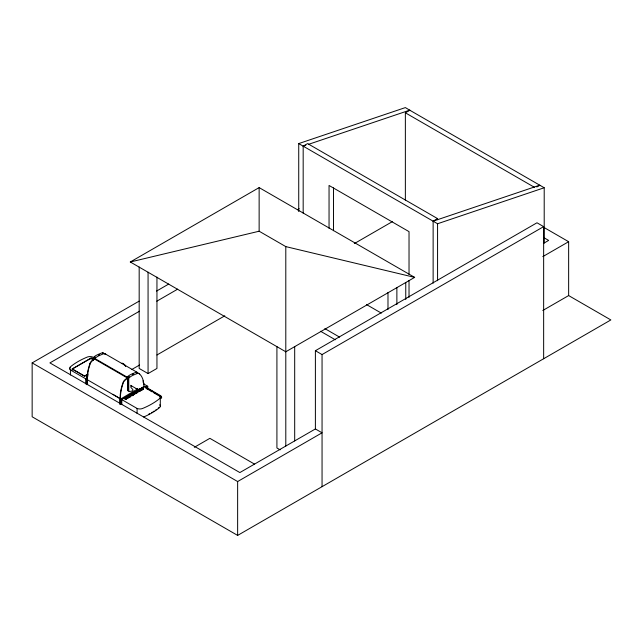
<?xml version="1.0" encoding="UTF-8"?>
<svg xmlns="http://www.w3.org/2000/svg" width="643" height="643" viewBox="0 0 643 643"><rect width="100%" height="100%" fill="white"/><g stroke="black" fill="none" stroke-linecap="round" stroke-linejoin="round"><path stroke-width="0.96" d="M414.647 277.382L285.797 246.607L259.137 231.215L259.137 187.603L414.647 277.382L285.797 351.777L130.296 261.99L259.137 187.603M285.797 351.777L285.797 246.607M98.781 354.976L99.327 354.92L98.733 354.711M132.747 374.419L132.94 374.21M132.82 374.339L133.173 374.339M102.502 353.128L103.089 353.369L102.567 353.28M102.968 353.337L102.687 353.168M136.38 372.795L136.67 372.852M136.846 372.996L136.429 373.053L136.863 372.892M86.299 376.87L87.802 375.745M124.951 399.046C125.401 396.723 128.367 398.025 127.21 397.487M125.441 399.07L125.715 399.488L127.973 397.88L125.441 399.07L127.965 397.929M127.483 397.647L125.112 399.199M127.748 397.173C127.467 398.781 129.918 394.448 130.28 396.289M130.28 396.032L127.748 397.43M130.762 396.313C123.536 401.007 136.131 392.905 128.021 397.591M130.762 396.546L128.512 397.615M131.477 395.276L133.736 393.717L134.009 394.135M134.218 393.998C128.616 398.732 134.451 392.077 134.491 394.416M136.774 392.535C136.919 391.057 133.294 393.452 134.443 393.837M134.242 393.468C134.7 394.472 137.136 391.177 137.256 392.817M137.819 391.362L140.351 390.156L137.819 391.619M140.841 390.735L138.309 391.9L140.841 390.478M140.528 390.052L142.786 388.493L143.059 388.911M141.138 390.478L143.268 388.774L143.542 389.192M90.02 363.44L90.149 363.102A3.159 1.825 -60 0 1 91.113 361.583A11.646 6.727 -60 0 1 93.814 359.22L95.011 358.505L94.328 358.898L127.644 378.14L127.644 390.124A1.64 0.948 -60 0 0 128.809 390.791L128.528 390.631M90.108 363.199L89.803 364.034A34.843 20.118 -60 0 0 87.143 376.677L87.102 379.917M160.003 396.45L160.879 396.434M95.108 357.203L94.481 357.275L95.1 357.106M128.648 376.814L129.074 376.645M105.339 353.867L105.741 354.156M139.121 373.76L139.459 373.953M146.95 388.685L146.532 387.817L146.789 388.702M94.288 359.252L94.087 359.381A11.646 6.727 -60 0 0 91.394 361.744A3.159 1.825 -60 0 0 90.422 363.263L90.076 364.195A34.843 20.118 -60 0 0 87.416 376.838L87.384 384.586M127.057 378.172L126.856 378.301A11.646 6.727 -60 0 0 124.155 380.664A3.159 1.825 -60 0 0 123.191 382.183L122.845 383.115A34.843 20.118 -60 0 0 120.185 395.75L120.153 404.471M303.174 213.138L303.174 146.146L307.619 143.582L437.57 218.612L437.57 219.681M405.363 200.086L405.363 112.806L409.808 110.234L539.758 185.184L433.133 221.176L433.133 283.169M542.796 310.489L568.645 295.571L610.85 319.941L237.637 535.41L32.15 416.777L32.15 362.901L139.153 301.125M156.554 291.078L168.731 284.045M297.484 209.714L299.228 208.71M139.435 311.228L49.921 362.901L239.863 472.565L315.391 428.953L322.055 432.803L237.637 481.543L32.15 362.901M156.812 301.189L177.669 289.149M93.589 359.485L91.105 358.047L72.112 369.018L84.546 376.195L88.003 374.202M72.337 370.111L72.337 368.986L91.081 358.167L93.645 359.638M87.97 374.073L84.555 376.042L72.337 368.986M86.299 376.653L88.083 375.906M87.384 379.756L87.601 384.546M131.702 369.556L139.531 365.039M156.932 354.992L224.793 315.809M354.325 243.593L392.383 221.618M128.335 377.738L127.137 378.462A11.646 6.727 -60 0 0 124.437 380.825A3.159 1.825 -60 0 0 123.472 382.344L123.118 383.276A34.843 20.118 -60 0 0 120.466 395.911L120.426 399.158L121.993 399.536M139.177 267.014L139.177 368.447L148.067 373.583L156.948 368.447L156.948 277.061M137.546 388.951L120.426 399.158M121.535 404.608L121.535 399.472L144.289 386.572A19.153 1.165 1.9 0 0 147.737 386.274L147.737 389.16M143.654 386.837L121.776 399.464L121.776 404.383M138.454 389.963L143.654 386.965M131.759 395.437L134.009 393.878M134.242 393.677L136.774 392.278M140.536 389.859L143.059 388.653M433.133 221.176L437.57 218.612M125.441 399.327L127.732 397.768M141.765 389.899L143.268 388.774M131.96 395.349L134.491 394.159M136.983 392.399L134.733 393.958L137.256 392.56M141.291 390.494L143.542 388.935M132.161 395.718L133.744 394.85M536.801 186.976L539.758 185.264M315.391 428.953L315.391 350.716L536.985 222.783L543.648 226.633L543.648 358.738M315.391 350.716L322.055 354.566L543.648 226.633M543.439 243.424L548.648 240.418L543.439 237.412M194.323 447.311L209.867 438.333L254.588 464.15M542.796 256.621L568.645 241.704L568.645 295.571M128.64 376.718L129.058 376.549M298.73 211.571L298.73 143.582L405.363 107.59L409.808 110.234M303.174 146.146L305.835 145.246M308.56 144.329L409.808 110.154M298.73 143.582L437.57 223.748L544.203 187.756L544.203 242.974M130.296 261.99L259.137 231.215M120.37 398.62L120.86 398.588M121.535 399.472L122.242 399.327M99.215 354.791L98.797 354.864L99.207 354.896M133.181 374.226L133.021 374.451M142.995 382.175L143.405 381.757L142.995 380.865M160.42 396.369L160.806 397.165L160.195 397.101M131.638 385.945C127.853 387.335 137.682 390.598 129.918 391.434A1.64 0.948 -60 0 1 128.761 390.759L128.761 378.076A19.362 11.18 -60 0 1 131.831 375.85A67.917 39.215 -60 0 1 138.47 373.085A29.57 17.072 -60 0 1 143.863 386.588L159.416 395.566A4.758 2.749 0 0 1 159.424 398.756A71.397 41.224 0 0 1 142.617 408.458A4.758 2.749 0 0 1 137.088 408.45L70.441 369.974A4.758 2.749 0 0 1 70.433 366.783A71.397 41.224 0 0 1 87.239 357.082A4.758 2.749 0 0 1 92.769 357.09M539.758 185.184L544.203 187.756M405.363 112.806L534.454 187.33M543.456 227.164L568.645 241.704M366.526 304.573L381.307 313.101M324.868 328.613L339.617 337.133M320.527 331.241L335.276 339.761M280.147 449.835L276.916 447.97L276.916 346.537M94.818 358.481A19.362 11.18 -60 0 1 97.889 356.254A67.917 39.215 -60 0 1 104.536 353.489L136.742 372.088A29.57 17.072 -60 0 1 137.666 372.819M143.461 383.807L147.737 386.274M104.696 354.14A29.57 17.072 -60 0 0 102.928 352.565A67.917 39.215 -60 0 0 96.289 355.33A19.362 11.18 -60 0 0 93.211 357.556L128.761 378.076M146.194 388.428L148.734 389.899M150.43 390.872L152.118 391.852M153.814 392.833L158.049 395.276M130.529 385.302L137.289 389.2A4.991 2.877 -60 0 0 139.515 389.095M127.37 389.963L127.644 390.124A111.4 64.316 -60 0 1 128.23 378.727M85.993 379.274L87.384 380.077M148.501 389.087L152.447 391.45L147.954 388.742M112.951 394.32L120.426 398.837M146.098 388.091L146.54 387.536L160.541 395.614A1.567 0.908 60 0 1 161.61 397.181L161.61 397.848A1.567 0.908 60 0 1 160.541 398.178M437.57 223.748L437.57 280.734M409.028 274.465L409.028 231.633L329.047 185.457L329.047 228.297M409.028 280.444L409.028 297.379M405.757 282.406L405.757 299.477M396.876 287.534L396.876 304.613M387.986 292.452L387.986 309.524M333.492 187.877L333.492 230.708M322.055 354.566L322.055 486.671M294.687 346.537L294.687 440.937M285.797 351.665L285.797 446.065M237.637 481.543L237.637 535.41M160.3 397.157L160.3 406.135M148.067 272.15L148.067 373.583M137.088 408.45L137.088 413.441M120.498 399.343L120.498 404.15M120.37 398.547L120.37 404.383M120.016 398.66L120.016 404.182M93.211 357.556L93.211 360.482M91.105 358.047L91.081 359.284M87.062 377.312L86.789 377.152M86.701 378.671L85.993 378.952L85.993 383.943M86.701 378.864L86.701 384.635M86.202 379.089L86.202 383.935M70.441 369.974L70.441 374.965M93.79 357.942A1.567 0.908 60 0 1 94.312 357.46M137.787 388.694A4.991 2.877 -60 0 1 136.179 388.557M104.536 353.489A29.57 17.072 -60 0 1 105.452 354.221M136.742 372.088A67.917 39.215 -60 0 0 130.103 374.853A19.362 11.18 -60 0 0 127.025 377.079M121.768 363.536A2.427 0.571 39.8 0 1 122.427 363.544M123.319 364.051A2.427 0.571 39.8 0 1 125.53 366.309M121.977 363.52A2.427 0.571 39.8 0 1 123.504 363.834A2.427 0.571 39.8 0 1 125.715 366.092M70.971 370.288A4.646 2.676 0 0 1 70.706 370.055M70.489 369.805A4.646 2.676 0 0 1 70.191 369.283M70.175 368.182A4.646 2.676 0 0 1 70.457 367.659M158.17 408.201A68.592 39.601 0 0 0 158.925 407.598A4.646 2.676 0 0 0 159.191 407.365M156.611 409.382A68.592 39.601 0 0 1 155.799 409.953M154.119 411.078A68.592 39.601 0 0 1 153.251 411.633M152.367 412.171A68.592 39.601 0 0 1 151.467 412.702M149.61 413.73A68.592 39.601 0 0 1 148.662 414.229M159.681 404.777A4.758 2.749 0 0 1 159.424 407.734A71.397 41.224 0 0 1 143.686 416.985M159.151 396A4.646 2.676 0 0 1 159.544 396.506M143.662 383.702A1.471 0.852 60 0 1 144.546 384.852"/></g></svg>
